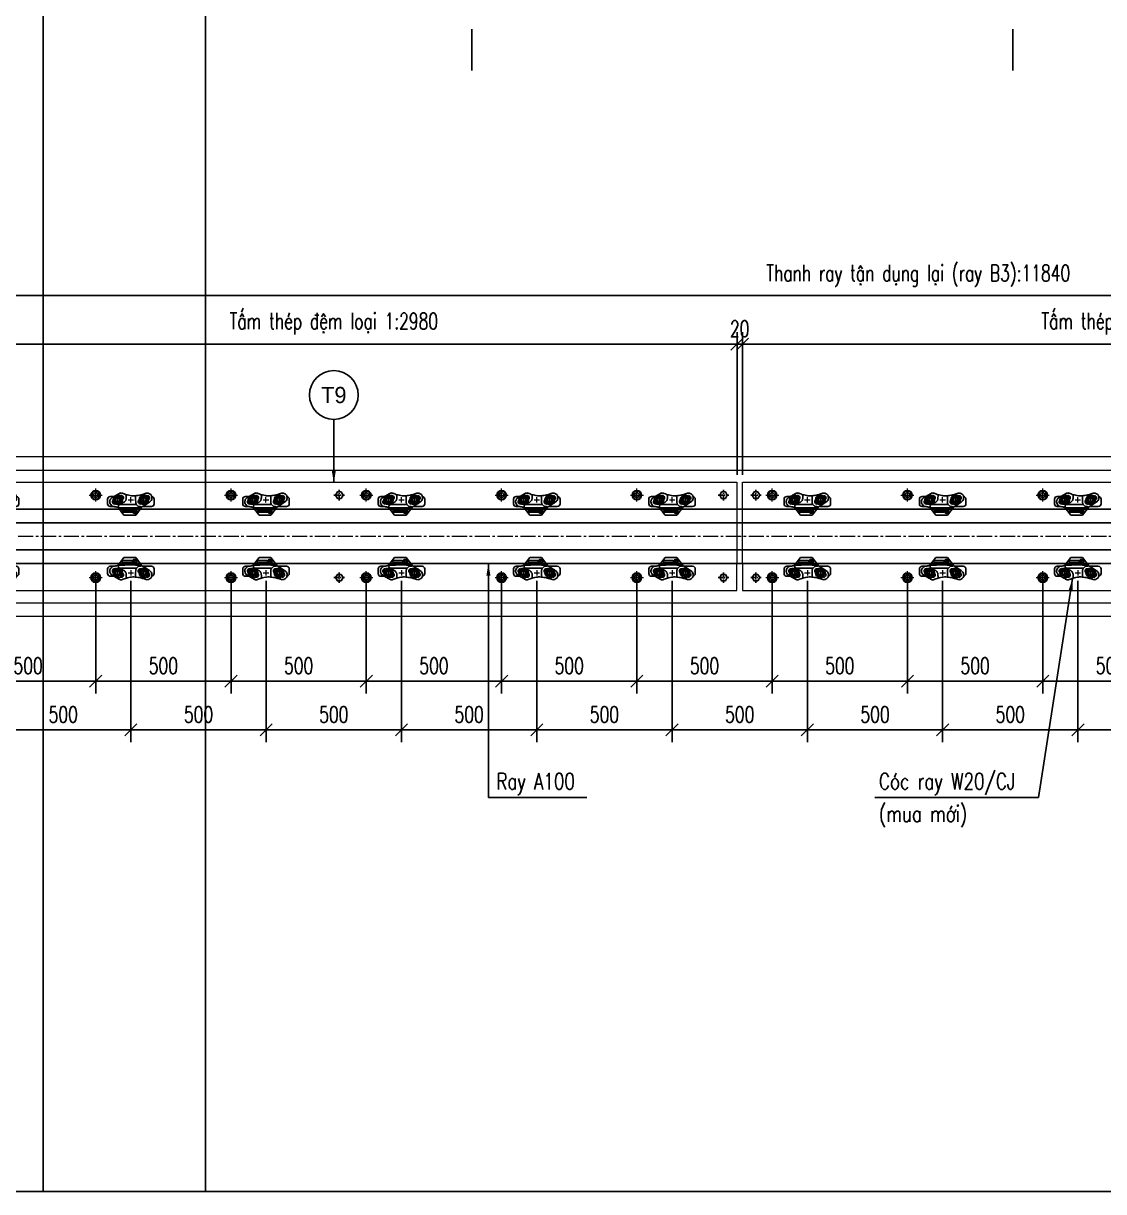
# Model space of a CAD drawing. Header units: millimetres. Extents: x 105795 to 260623, y -660711 to -234400.
# Drawn here: x 159907 to 163899, y -321277 to -316960 of the extents above; entities that cross this region are included whole.
import ezdxf
from ezdxf.enums import TextEntityAlignment as Align

# ---------------------------------------------------------------- set-up
doc = ezdxf.new("R2010")
doc.units = ezdxf.units.MM
doc.header["$LTSCALE"] = 150
doc.header["$MEASUREMENT"] = 0
doc.linetypes.add('CENTER', pattern=[2, 1.25, -0.25, 0.25, -0.25])
doc.linetypes.add('CENTER2', pattern=[1.125, 0.75, -0.125, 0.125, -0.125])
doc.layers.get('Defpoints').update_dxf_attribs({"color": 255})
for name, color, linetype in [('Bulong chinh cao do', 7, 'Continuous'), ('GhichuLytrinh', 2, 'Continuous'), ('PART', 3, 'Continuous'), ('Ray moi', 1, 'Continuous'), ('T-Dim', 8, 'Continuous'), ('T-Hatch', 8, 'Continuous'), ('T-Thay', 3, 'Continuous'), ('T-Truc', 13, 'CENTER2'), ('Tam thep dem', 2, 'Continuous'), ('TEXT', 4, 'Continuous')]:
    doc.layers.add(name, color=color, linetype=linetype)
doc.styles.add('HOA', font='VHAVAN.TTF', dxfattribs={"width": 0.85})
doc.styles.add('THUONG', font='vnsimple.shx', dxfattribs={"width": 0.75})
doc.styles.add('vnsimple', font='vnsimple.shx', dxfattribs={"width": 0.7})
doc.dimstyles.new('30L', dxfattribs={"dimscale": 300, "dimtxt": 0.2, "dimasz": 0.15, "dimexe": 0.15, "dimexo": 0.1, "dimgap": 0.09, "dimtad": 1, "dimdsep": 46, "dimtxsty": 'vnsimple', "dimblk": 'OBLIQUE', "dimcen": 0.09, "dimdle": 0.1, "dimclrd": 256, "dimclre": 256, "dimclrt": 3, "dimadec": 0, "dimazin": 0, "dimtfac": 1, "dimtix": 1, "dimtmove": 1, "dimatfit": 3, "dimfxl": 1, "dimtolj": 1, "dimtzin": 0, "dimarcsym": 0})

# ---------------------------------------------------------------- blocks, each defined once
blk = doc.blocks.new('Bulong M16 chinh cao do')
at = {"layer": 'Bulong chinh cao do', "lineweight": -3}
blk.add_lwpolyline([(-13.9, 0), (-6.9, -12), (6.9, -12), (13.9, 0), (6.9, 12), (-6.9, 12)], close=True, dxfattribs=at)
at = {"layer": 'T-Truc', "color": 250, "linetype": 'CENTER', "lineweight": -3, "ltscale": 0.1}
for p, q in [((-19.4, 0), (19.4, 0)), ((0, -19.4), (0, 19.4))]:
    blk.add_line(p, q, dxfattribs=at)
blk = doc.blocks.new('BU LONG')
at = {"layer": 'PART', "color": 2, "linetype": 'ByBlock', "lineweight": 9, "ltscale": 0.1}
for p, q in [((587063.7, -184968.2), (587063.7, -184920.2)), ((587039.7, -184944.2), (587087.7, -184944.2))]:
    blk.add_line(p, q, dxfattribs=at)
at = {"layer": 'PART', "color": 8, "linetype": 'Continuous'}
blk.add_lwpolyline([(587055.4, -184929.8), (587047.1, -184944.2), (587055.4, -184958.6), (587072.1, -184958.6), (587080.4, -184944.2), (587072.1, -184929.8)], close=True, dxfattribs=at)
at = {"layer": 'PART', "color": 2, "linetype": 'Continuous'}
for radius in [17.6, 8.8]:
    blk.add_circle((587063.7, -184944.2), radius, dxfattribs=at)
blk = doc.blocks.new('coc1')
at = {"layer": 'T-Dim', "color": 250}
for p, q in [((252126.1, -30948.7), (252141.5, -30948.7)), ((252151.5, -30976.2), (252151.5, -31038.5)), ((252171.9, -30984.6), (252171.2, -30984.6)), ((252171.2, -30984.6), (252171.3, -30985.4)), ((252172.9, -31027.2), (252172.9, -30993.4)), ((252174.9, -30991.4), (252177.5, -30991.4)), ((252177.5, -30983), (252175.9, -30983)), ((252175.9, -30983), (252175.9, -30984.6)), ((252175.9, -30985.9), (252175.9, -30987.5)), ((252177.5, -30987.5), (252175.9, -30987.5)), ((252177.8, -30983.6), (252177.8, -30984.6)), ((252177.8, -30986.9), (252177.8, -30985.9)), ((252178.3, -30984.6), (252178.4, -30984.6)), ((252179.5, -30993.4), (252179.5, -31027.2)), ((252181.8, -30986.4), (252181.8, -30984)), ((252174.9, -31029.2), (252177.5, -31029.2)), ((252126.3, -31045.1), (252141.7, -31045.1))]:
    blk.add_line(p, q, dxfattribs=at)
at = {"layer": 'T-Dim', "color": 8}
for p, q in [((252148.7, -30911), (252131.7, -30911)), ((252158.7, -30953.7), (252158.7, -30921)), ((252163.3, -30958.5), (252191, -30979.2)), ((252191, -30979.2), (252191, -31022.5)), ((252191, -31022.5), (252163.3, -31043.3)), ((252121.7, -31059.7), (252121.7, -31073)), ((252158.7, -31073), (252158.7, -31062.1)), ((252131.7, -31083), (252148.7, -31083))]:
    blk.add_line(p, q, dxfattribs=at)
at = {"layer": 'T-Dim', "color": 250}
for points in [[(252147.6, -30948.5), (252140.6, -30936.7), (252126.7, -30936.8), (252120, -30948.9), (252127.1, -30960.8), (252140.9, -30960.6)], [(252147.9, -31044.8), (252140.8, -31033), (252127, -31033.1), (252120.2, -31045.2), (252127.3, -31057.1), (252141.1, -31056.9)]]:
    blk.add_lwpolyline(points, close=True, dxfattribs=at)
blk.add_lwpolyline([(252172.3, -30985.9), (252171.8, -30985.9, -0.402189), (252171.3, -30985.4, -0.402189)], format="xyb", dxfattribs=at)
for points in [[(252171.8, -30984.6), (252171.9, -30984.6)], [(252178.3, -30985.9), (252172.3, -30985.9)], [(252174.6, -30984.6), (252178.3, -30984.6)], [(252178.1, -30984.6), (252179.1, -30984.6)], [(252179.1, -30985.9), (252178.3, -30985.9)]]:
    blk.add_lwpolyline(points, dxfattribs=at)
for centre, radius in [((252133.8, -30949.1), 17.5), ((252133.8, -30948.7), 12), ((252133.8, -30948.7), 8.21), ((252133.8, -30948.7), 7.72), ((252176.2, -30982.5), 7.99), ((252134, -31045.1), 17.7), ((252134, -31045.1), 12), ((252134, -31045.1), 8.58), ((252134, -31045.1), 7.72)]:
    blk.add_circle(centre, radius, dxfattribs=at)
for centre, radius, start, end in [((252126.7, -30936.2), 8.21, 33.8579, 204.33), ((252141.3, -30961.6), 8.21, 217.2187, 24.4659), ((252174.7, -30980.6), 4.86, 309.8531, 235.0368), ((252174.6, -30981), 3.55, 325.9393, 270.8947), ((252174.9, -30993.4), 2, 90, 180), ((252177.5, -30993.4), 2, 0, 90), ((252178.6, -30983.1), 1.56, 288.3305, 324.0231), ((252179, -30987), 1.05, 31.2028, 83.0416), ((252180.9, -30985.2), 1.54, 51.5074, 129.6961), ((252180.9, -30985.2), 1.54, 230.3039, 308.4926), ((252126.6, -31033), 8.58, 40.2477, 202.8953), ((252174.9, -31027.2), 2, 180, 270), ((252177.5, -31027.2), 2, 270, 0), ((252126.6, -31033), 8.58, 243.5906, 244.2653), ((252141.2, -31057), 8.58, 221.8793, 20.5324), ((252141.2, -31057), 8.58, 61.7402, 62.4743)]:
    blk.add_arc(centre, radius, start, end, dxfattribs=at)
at = {"layer": 'T-Dim', "color": 8}
for centre, radius, start, end in [((252131.7, -30921), 10, 90, 172.7502), ((252148.7, -30921), 10, 0, 90), ((252126.6, -31033), 8.58, 358.8777, 359.7675), ((252131.7, -31073), 10, 180, 270), ((252141.2, -31057), 8.58, 179.9374, 180.02), ((252148.7, -31073), 10, 270, 0)]:
    blk.add_arc(centre, radius, start, end, dxfattribs=at)
blk.add_open_spline([(252163.3, -30958.5), (252160.5, -30956.2), (252157.4, -30952.2), (252153.2, -30944.9), (252142, -30926.5), (252136.6, -30921.3), (252129, -30918.9), (252122.3, -30919.2), (252116.3, -30921.6), (252113.2, -30924.9), (252109.9, -30930.5), (252108.9, -30934.1), (252109, -30939.9), (252111.7, -30947.5), (252113.9, -30953.5), (252116, -30959.9), (252117.8, -30970.7), (252118.9, -30980.9), (252119.3, -30990.5), (252118.4, -30998.7), (252116, -31010.1), (252113.9, -31017.1), (252110.2, -31026.3), (252108.6, -31031.1), (252108.6, -31036), (252110, -31039.8), (252119.9, -31056.7), (252121.7, -31059.6), (252124.1, -31064.1), (252128.6, -31071), (252134.1, -31073.9), (252138.8, -31075.4), (252144.9, -31075), (252151.5, -31072.3), (252157.7, -31065.7), (252158.7, -31062.5), (252159.6, -31055.9), (252160.3, -31048.8), (252161.8, -31045.5), (252162.5, -31044.1), (252163.3, -31043.3)], degree=3, knots=[0.587392, 0.587392, 0.587392, 0.587392, 1, 2, 3, 4, 5, 6, 7, 8, 9, 10, 11, 12, 13, 14, 15, 16, 17, 18, 19, 20, 21, 22, 23, 24, 25, 26, 27, 28, 29, 30, 31, 32, 33, 34, 35, 36, 37, 37.680973, 37.680973, 37.680973, 37.680973], dxfattribs=at)
at = {"layer": 'T-Dim', "color": 250}
for points in [[(252163.2, -31042.6), (252163.2, -31038.2), (252163.3, -31005.4), (252163.3, -30985.6), (252163.2, -30962.7), (252163.3, -30959.6), (252163.1, -30959.1), (252162.1, -30958.4), (252161, -30958.3), (252159.8, -30958.4), (252159.3, -30959.4), (252159.2, -30961.2), (252159, -30964), (252158.6, -30966.7), (252158.2, -30968.6), (252157, -30970.9), (252154.7, -30973.5), (252151.8, -30976), (252149.7, -30977.4), (252146.7, -30978.8), (252142.9, -30979.4), (252130.9, -30979.5), (252124.3, -30979.6), (252121.3, -30979.6), (252118.7, -30979.8)], [(252177.8, -30983.6), (252177.8, -30983.2), (252177.7, -30983), (252177.5, -30983)], [(252177.8, -30986.9), (252177.8, -30987.3), (252177.7, -30987.5), (252177.5, -30987.5)], [(252163.2, -31042.6), (252161.8, -31043.7), (252159.6, -31043.5), (252155.8, -31043.3), (252153.2, -31041), (252149.8, -31036.1), (252145.1, -31027.2), (252143.6, -31024.1), (252141.4, -31020.8), (252138.9, -31018.5), (252135.8, -31016.1), (252132.8, -31014.9), (252130.3, -31014.2), (252119.9, -31014.1), (252117.4, -31014.1), (252115.3, -31012.2)]]:
    blk.add_open_spline(points, degree=3, dxfattribs=at)
at = {"layer": 'T-Truc', "color": 250, "lineweight": 9, "ltscale": 30}
for p, q in [((252134, -31007), (252134, -30987)), ((252144, -30997), (252124, -30997))]:
    blk.add_line(p, q, dxfattribs=at)
blk = doc.blocks.new('mnmnbvmnbvmnbmnbbn')
at = {"layer": 'Tam thep dem', "lineweight": 9, "ltscale": 0.5}
for points in [[(0, -300), (0, 0), (2980, 0), (2980, -300)], [(0, -300), (0, -400), (2980, -400), (2980, -300)]]:
    blk.add_lwpolyline(points, dxfattribs=at)
at = {"layer": 'Bulong chinh cao do', "linetype": 'Continuous'}
for p in [(50, -47.5), (1510, -47.5), (2930, -47.5)]:
    blk.add_blockref('Bulong M16 chinh cao do', p, dxfattribs=at)
at = {"layer": 'Bulong chinh cao do', "linetype": 'Continuous', "xscale": -1, "rotation": 180}
for p in [(50, -352.5), (1510, -352.5), (2930, -352.5)]:
    blk.add_blockref('Bulong M16 chinh cao do', p, dxfattribs=at)
at = {"layer": 'PART', "linetype": 'Continuous'}
for p in [(-586953.7, 184896.7), (-586453.7, 184896.7), (-585953.7, 184896.7), (-585453.7, 184896.7), (-584953.7, 184896.7), (-584453.7, 184896.7), (-586953.7, 184591.7), (-586453.7, 184591.7), (-585953.7, 184591.7), (-585453.7, 184591.7), (-584953.7, 184591.7), (-584453.7, 184591.7)]:
    blk.add_blockref('BU LONG', p, dxfattribs=at)
at = {"layer": 'T-Dim', "rotation": 270}
for p in [(31237, 252069), (31737, 252069), (32236.3, 252069, 616), (32737, 252069), (33237, 252069), (33737, 252069)]:
    blk.add_blockref('coc1', p, dxfattribs=at)
at = {"layer": 'T-Dim', "xscale": -1, "rotation": 270}
for p in [(31237, -252469), (31737, -252469), (32236.3, -252469, 616), (32737, -252469), (33237, -252469), (33737, -252469)]:
    blk.add_blockref('coc1', p, dxfattribs=at)
blk = doc.blocks.new('_Oblique')
at = {"color": 0, "linetype": 'ByBlock', "lineweight": -2}
blk.add_line((-0.5, -0.5), (0.5, 0.5), dxfattribs=at)
blk = doc.blocks.new('*D658')
at = {"layer": 'Defpoints', "color": 0, "linetype": 'Continuous', "transparency": 16777216}
for p in [(159674.5, -318996.9), (160174.5, -318996.9), (160174.5, -319390.9)]:
    blk.add_point(p, dxfattribs=at)
at = {"layer": 'T-Dim', "linetype": 'Continuous', "lineweight": -2, "transparency": 16777216}
for p, q in [((159674.5, -319026.9), (159674.5, -319435.9)), ((160174.5, -319026.9), (160174.5, -319435.9)), ((159644.5, -319390.9), (160204.5, -319390.9))]:
    blk.add_line(p, q, dxfattribs=at)
at = {"layer": 'T-Dim', "linetype": 'Continuous', "lineweight": -2, "transparency": 16777216, "xscale": 45, "yscale": 45, "zscale": 45, "rotation": 180}
blk.add_blockref('_Oblique', (159674.5, -319390.9), dxfattribs=at)
at = {"layer": 'T-Dim', "linetype": 'Continuous', "lineweight": -2, "transparency": 16777216, "xscale": 45, "yscale": 45, "zscale": 45}
blk.add_blockref('_Oblique', (160174.5, -319390.9), dxfattribs=at)
at = {"layer": 'T-Dim', "color": 3, "linetype": 'Continuous', "transparency": 16777216, "insert": (159924.5, -319333.9), "char_height": 60, "attachment_point": 5, "style": 'vnsimple'}
blk.add_mtext('\\A1;500', dxfattribs=at)
blk = doc.blocks.new('*D659')
at = {"layer": 'Defpoints', "color": 0, "linetype": 'Continuous', "transparency": 16777216}
for p in [(159804.5, -318990.7), (160304.5, -318990.7), (159804.5, -319570.9)]:
    blk.add_point(p, dxfattribs=at)
at = {"layer": 'T-Dim', "linetype": 'Continuous', "lineweight": -2, "transparency": 16777216}
for p, q in [((159804.5, -319020.7), (159804.5, -319615.9)), ((160304.5, -319020.7), (160304.5, -319615.9)), ((160334.5, -319570.9), (159774.5, -319570.9))]:
    blk.add_line(p, q, dxfattribs=at)
at = {"layer": 'T-Dim', "linetype": 'Continuous', "lineweight": -2, "transparency": 16777216, "xscale": 45, "yscale": 45, "zscale": 45, "rotation": 180}
blk.add_blockref('_Oblique', (159804.5, -319570.9), dxfattribs=at)
at = {"layer": 'T-Dim', "linetype": 'Continuous', "lineweight": -2, "transparency": 16777216, "xscale": 45, "yscale": 45, "zscale": 45}
blk.add_blockref('_Oblique', (160304.5, -319570.9), dxfattribs=at)
at = {"layer": 'T-Dim', "color": 3, "linetype": 'Continuous', "transparency": 16777216, "insert": (160054.5, -319513.9), "char_height": 60, "attachment_point": 5, "style": 'vnsimple'}
blk.add_mtext('\\A1;500', dxfattribs=at)
blk = doc.blocks.new('*D730')
at = {"layer": 'Defpoints', "color": 0, "linetype": 'Continuous', "transparency": 16777216}
for p in [(160174.5, -318996.9), (160674.5, -318996.9), (160674.5, -319390.9)]:
    blk.add_point(p, dxfattribs=at)
at = {"layer": 'T-Dim', "linetype": 'Continuous', "lineweight": -2, "transparency": 16777216}
for p, q in [((160174.5, -319026.9), (160174.5, -319435.9)), ((160674.5, -319026.9), (160674.5, -319435.9)), ((160144.5, -319390.9), (160704.5, -319390.9))]:
    blk.add_line(p, q, dxfattribs=at)
at = {"layer": 'T-Dim', "linetype": 'Continuous', "lineweight": -2, "transparency": 16777216, "xscale": 45, "yscale": 45, "zscale": 45, "rotation": 180}
blk.add_blockref('_Oblique', (160174.5, -319390.9), dxfattribs=at)
at = {"layer": 'T-Dim', "linetype": 'Continuous', "lineweight": -2, "transparency": 16777216, "xscale": 45, "yscale": 45, "zscale": 45}
blk.add_blockref('_Oblique', (160674.5, -319390.9), dxfattribs=at)
at = {"layer": 'T-Dim', "color": 3, "linetype": 'Continuous', "transparency": 16777216, "insert": (160424.5, -319333.9), "char_height": 60, "attachment_point": 5, "style": 'vnsimple'}
blk.add_mtext('\\A1;500', dxfattribs=at)
blk = doc.blocks.new('*D731')
at = {"layer": 'Defpoints', "color": 0, "linetype": 'Continuous', "transparency": 16777216}
for p in [(160304.5, -318990.7), (160804.5, -318990.7), (160304.5, -319570.9)]:
    blk.add_point(p, dxfattribs=at)
at = {"layer": 'T-Dim', "linetype": 'Continuous', "lineweight": -2, "transparency": 16777216}
for p, q in [((160304.5, -319020.7), (160304.5, -319615.9)), ((160804.5, -319020.7), (160804.5, -319615.9)), ((160834.5, -319570.9), (160274.5, -319570.9))]:
    blk.add_line(p, q, dxfattribs=at)
at = {"layer": 'T-Dim', "linetype": 'Continuous', "lineweight": -2, "transparency": 16777216, "xscale": 45, "yscale": 45, "zscale": 45, "rotation": 180}
blk.add_blockref('_Oblique', (160304.5, -319570.9), dxfattribs=at)
at = {"layer": 'T-Dim', "linetype": 'Continuous', "lineweight": -2, "transparency": 16777216, "xscale": 45, "yscale": 45, "zscale": 45}
blk.add_blockref('_Oblique', (160804.5, -319570.9), dxfattribs=at)
at = {"layer": 'T-Dim', "color": 3, "linetype": 'Continuous', "transparency": 16777216, "insert": (160554.5, -319513.9), "char_height": 60, "attachment_point": 5, "style": 'vnsimple'}
blk.add_mtext('\\A1;500', dxfattribs=at)
blk = doc.blocks.new('*D732')
at = {"layer": 'Defpoints', "color": 0, "linetype": 'Continuous', "transparency": 16777216}
for p in [(160674.5, -318996.9), (161174.5, -318996.9), (161174.5, -319390.9)]:
    blk.add_point(p, dxfattribs=at)
at = {"layer": 'T-Dim', "linetype": 'Continuous', "lineweight": -2, "transparency": 16777216}
for p, q in [((160674.5, -319026.9), (160674.5, -319435.9)), ((161174.5, -319026.9), (161174.5, -319435.9)), ((160644.5, -319390.9), (161204.5, -319390.9))]:
    blk.add_line(p, q, dxfattribs=at)
at = {"layer": 'T-Dim', "linetype": 'Continuous', "lineweight": -2, "transparency": 16777216, "xscale": 45, "yscale": 45, "zscale": 45, "rotation": 180}
blk.add_blockref('_Oblique', (160674.5, -319390.9), dxfattribs=at)
at = {"layer": 'T-Dim', "linetype": 'Continuous', "lineweight": -2, "transparency": 16777216, "xscale": 45, "yscale": 45, "zscale": 45}
blk.add_blockref('_Oblique', (161174.5, -319390.9), dxfattribs=at)
at = {"layer": 'T-Dim', "color": 3, "linetype": 'Continuous', "transparency": 16777216, "insert": (160924.5, -319333.9), "char_height": 60, "attachment_point": 5, "style": 'vnsimple'}
blk.add_mtext('\\A1;500', dxfattribs=at)
blk = doc.blocks.new('*D733')
at = {"layer": 'Defpoints', "color": 0, "linetype": 'Continuous', "transparency": 16777216}
for p in [(160804.5, -318990.7), (161304.5, -318990.7), (160804.5, -319570.9)]:
    blk.add_point(p, dxfattribs=at)
at = {"layer": 'T-Dim', "linetype": 'Continuous', "lineweight": -2, "transparency": 16777216}
for p, q in [((160804.5, -319020.7), (160804.5, -319615.9)), ((161304.5, -319020.7), (161304.5, -319615.9)), ((161334.5, -319570.9), (160774.5, -319570.9))]:
    blk.add_line(p, q, dxfattribs=at)
at = {"layer": 'T-Dim', "linetype": 'Continuous', "lineweight": -2, "transparency": 16777216, "xscale": 45, "yscale": 45, "zscale": 45, "rotation": 180}
blk.add_blockref('_Oblique', (160804.5, -319570.9), dxfattribs=at)
at = {"layer": 'T-Dim', "linetype": 'Continuous', "lineweight": -2, "transparency": 16777216, "xscale": 45, "yscale": 45, "zscale": 45}
blk.add_blockref('_Oblique', (161304.5, -319570.9), dxfattribs=at)
at = {"layer": 'T-Dim', "color": 3, "linetype": 'Continuous', "transparency": 16777216, "insert": (161054.5, -319513.9), "char_height": 60, "attachment_point": 5, "style": 'vnsimple'}
blk.add_mtext('\\A1;500', dxfattribs=at)
blk = doc.blocks.new('*D734')
at = {"layer": 'Defpoints', "color": 0, "linetype": 'Continuous', "transparency": 16777216}
for p in [(161174.5, -318996.9), (161674.5, -318996.9), (161674.5, -319390.9)]:
    blk.add_point(p, dxfattribs=at)
at = {"layer": 'T-Dim', "linetype": 'Continuous', "lineweight": -2, "transparency": 16777216}
for p, q in [((161174.5, -319026.9), (161174.5, -319435.9)), ((161674.5, -319026.9), (161674.5, -319435.9)), ((161144.5, -319390.9), (161704.5, -319390.9))]:
    blk.add_line(p, q, dxfattribs=at)
at = {"layer": 'T-Dim', "linetype": 'Continuous', "lineweight": -2, "transparency": 16777216, "xscale": 45, "yscale": 45, "zscale": 45, "rotation": 180}
blk.add_blockref('_Oblique', (161174.5, -319390.9), dxfattribs=at)
at = {"layer": 'T-Dim', "linetype": 'Continuous', "lineweight": -2, "transparency": 16777216, "xscale": 45, "yscale": 45, "zscale": 45}
blk.add_blockref('_Oblique', (161674.5, -319390.9), dxfattribs=at)
at = {"layer": 'T-Dim', "color": 3, "linetype": 'Continuous', "transparency": 16777216, "insert": (161424.5, -319333.9), "char_height": 60, "attachment_point": 5, "style": 'vnsimple'}
blk.add_mtext('\\A1;500', dxfattribs=at)
blk = doc.blocks.new('*D735')
at = {"layer": 'Defpoints', "color": 0, "linetype": 'Continuous', "transparency": 16777216}
for p in [(161304.5, -318990.7), (161804.5, -318990.7), (161304.5, -319570.9)]:
    blk.add_point(p, dxfattribs=at)
at = {"layer": 'T-Dim', "linetype": 'Continuous', "lineweight": -2, "transparency": 16777216}
for p, q in [((161304.5, -319020.7), (161304.5, -319615.9)), ((161804.5, -319020.7), (161804.5, -319615.9)), ((161834.5, -319570.9), (161274.5, -319570.9))]:
    blk.add_line(p, q, dxfattribs=at)
at = {"layer": 'T-Dim', "linetype": 'Continuous', "lineweight": -2, "transparency": 16777216, "xscale": 45, "yscale": 45, "zscale": 45, "rotation": 180}
blk.add_blockref('_Oblique', (161304.5, -319570.9), dxfattribs=at)
at = {"layer": 'T-Dim', "linetype": 'Continuous', "lineweight": -2, "transparency": 16777216, "xscale": 45, "yscale": 45, "zscale": 45}
blk.add_blockref('_Oblique', (161804.5, -319570.9), dxfattribs=at)
at = {"layer": 'T-Dim', "color": 3, "linetype": 'Continuous', "transparency": 16777216, "insert": (161554.5, -319513.9), "char_height": 60, "attachment_point": 5, "style": 'vnsimple'}
blk.add_mtext('\\A1;500', dxfattribs=at)
blk = doc.blocks.new('*D736')
at = {"layer": 'Defpoints', "color": 0, "linetype": 'Continuous', "transparency": 16777216}
for p in [(161674.5, -318996.9), (162174.5, -318996.9), (162174.5, -319390.9)]:
    blk.add_point(p, dxfattribs=at)
at = {"layer": 'T-Dim', "linetype": 'Continuous', "lineweight": -2, "transparency": 16777216}
for p, q in [((161674.5, -319026.9), (161674.5, -319435.9)), ((162174.5, -319026.9), (162174.5, -319435.9)), ((161644.5, -319390.9), (162204.5, -319390.9))]:
    blk.add_line(p, q, dxfattribs=at)
at = {"layer": 'T-Dim', "linetype": 'Continuous', "lineweight": -2, "transparency": 16777216, "xscale": 45, "yscale": 45, "zscale": 45, "rotation": 180}
blk.add_blockref('_Oblique', (161674.5, -319390.9), dxfattribs=at)
at = {"layer": 'T-Dim', "linetype": 'Continuous', "lineweight": -2, "transparency": 16777216, "xscale": 45, "yscale": 45, "zscale": 45}
blk.add_blockref('_Oblique', (162174.5, -319390.9), dxfattribs=at)
at = {"layer": 'T-Dim', "color": 3, "linetype": 'Continuous', "transparency": 16777216, "insert": (161924.5, -319333.9), "char_height": 60, "attachment_point": 5, "style": 'vnsimple'}
blk.add_mtext('\\A1;500', dxfattribs=at)
blk = doc.blocks.new('*D737')
at = {"layer": 'Defpoints', "color": 0, "linetype": 'Continuous', "transparency": 16777216}
for p in [(161804.5, -318990.7), (162304.5, -318990.7), (161804.5, -319570.9)]:
    blk.add_point(p, dxfattribs=at)
at = {"layer": 'T-Dim', "linetype": 'Continuous', "lineweight": -2, "transparency": 16777216}
for p, q in [((161804.5, -319020.7), (161804.5, -319615.9)), ((162304.5, -319020.7), (162304.5, -319615.9)), ((162334.5, -319570.9), (161774.5, -319570.9))]:
    blk.add_line(p, q, dxfattribs=at)
at = {"layer": 'T-Dim', "linetype": 'Continuous', "lineweight": -2, "transparency": 16777216, "xscale": 45, "yscale": 45, "zscale": 45, "rotation": 180}
blk.add_blockref('_Oblique', (161804.5, -319570.9), dxfattribs=at)
at = {"layer": 'T-Dim', "linetype": 'Continuous', "lineweight": -2, "transparency": 16777216, "xscale": 45, "yscale": 45, "zscale": 45}
blk.add_blockref('_Oblique', (162304.5, -319570.9), dxfattribs=at)
at = {"layer": 'T-Dim', "color": 3, "linetype": 'Continuous', "transparency": 16777216, "insert": (162054.5, -319513.9), "char_height": 60, "attachment_point": 5, "style": 'vnsimple'}
blk.add_mtext('\\A1;500', dxfattribs=at)
blk = doc.blocks.new('*D738')
at = {"layer": 'Defpoints', "color": 0, "linetype": 'Continuous', "transparency": 16777216}
for p in [(162174.5, -318996.9), (162674.5, -318996.9), (162674.5, -319390.9)]:
    blk.add_point(p, dxfattribs=at)
at = {"layer": 'T-Dim', "linetype": 'Continuous', "lineweight": -2, "transparency": 16777216}
for p, q in [((162174.5, -319026.9), (162174.5, -319435.9)), ((162674.5, -319026.9), (162674.5, -319435.9)), ((162144.5, -319390.9), (162704.5, -319390.9))]:
    blk.add_line(p, q, dxfattribs=at)
at = {"layer": 'T-Dim', "linetype": 'Continuous', "lineweight": -2, "transparency": 16777216, "xscale": 45, "yscale": 45, "zscale": 45, "rotation": 180}
blk.add_blockref('_Oblique', (162174.5, -319390.9), dxfattribs=at)
at = {"layer": 'T-Dim', "linetype": 'Continuous', "lineweight": -2, "transparency": 16777216, "xscale": 45, "yscale": 45, "zscale": 45}
blk.add_blockref('_Oblique', (162674.5, -319390.9), dxfattribs=at)
at = {"layer": 'T-Dim', "color": 3, "linetype": 'Continuous', "transparency": 16777216, "insert": (162424.5, -319333.9), "char_height": 60, "attachment_point": 5, "style": 'vnsimple'}
blk.add_mtext('\\A1;500', dxfattribs=at)
blk = doc.blocks.new('*D739')
at = {"layer": 'Defpoints', "color": 0, "linetype": 'Continuous', "transparency": 16777216}
for p in [(162304.5, -318990.7), (162804.5, -318990.7), (162304.5, -319570.9)]:
    blk.add_point(p, dxfattribs=at)
at = {"layer": 'T-Dim', "linetype": 'Continuous', "lineweight": -2, "transparency": 16777216}
for p, q in [((162304.5, -319020.7), (162304.5, -319615.9)), ((162804.5, -319020.7), (162804.5, -319615.9)), ((162834.5, -319570.9), (162274.5, -319570.9))]:
    blk.add_line(p, q, dxfattribs=at)
at = {"layer": 'T-Dim', "linetype": 'Continuous', "lineweight": -2, "transparency": 16777216, "xscale": 45, "yscale": 45, "zscale": 45, "rotation": 180}
blk.add_blockref('_Oblique', (162304.5, -319570.9), dxfattribs=at)
at = {"layer": 'T-Dim', "linetype": 'Continuous', "lineweight": -2, "transparency": 16777216, "xscale": 45, "yscale": 45, "zscale": 45}
blk.add_blockref('_Oblique', (162804.5, -319570.9), dxfattribs=at)
at = {"layer": 'T-Dim', "color": 3, "linetype": 'Continuous', "transparency": 16777216, "insert": (162554.5, -319513.9), "char_height": 60, "attachment_point": 5, "style": 'vnsimple'}
blk.add_mtext('\\A1;500', dxfattribs=at)
blk = doc.blocks.new('*D660')
at = {"layer": 'Defpoints', "color": 0, "linetype": 'Continuous', "transparency": 16777216}
for p in [(162674.5, -318996.9), (163174.5, -318996.9), (163174.5, -319390.9)]:
    blk.add_point(p, dxfattribs=at)
at = {"layer": 'T-Dim', "linetype": 'Continuous', "lineweight": -2, "transparency": 16777216}
for p, q in [((162674.5, -319026.9), (162674.5, -319435.9)), ((163174.5, -319026.9), (163174.5, -319435.9)), ((162644.5, -319390.9), (163204.5, -319390.9))]:
    blk.add_line(p, q, dxfattribs=at)
at = {"layer": 'T-Dim', "linetype": 'Continuous', "lineweight": -2, "transparency": 16777216, "xscale": 45, "yscale": 45, "zscale": 45, "rotation": 180}
blk.add_blockref('_Oblique', (162674.5, -319390.9), dxfattribs=at)
at = {"layer": 'T-Dim', "linetype": 'Continuous', "lineweight": -2, "transparency": 16777216, "xscale": 45, "yscale": 45, "zscale": 45}
blk.add_blockref('_Oblique', (163174.5, -319390.9), dxfattribs=at)
at = {"layer": 'T-Dim', "color": 3, "linetype": 'Continuous', "transparency": 16777216, "insert": (162924.5, -319333.9), "char_height": 60, "attachment_point": 5, "style": 'vnsimple'}
blk.add_mtext('\\A1;500', dxfattribs=at)
blk = doc.blocks.new('*D661')
at = {"layer": 'Defpoints', "color": 0, "linetype": 'Continuous', "transparency": 16777216}
for p in [(162804.5, -318990.7), (163304.5, -318990.7), (162804.5, -319570.9)]:
    blk.add_point(p, dxfattribs=at)
at = {"layer": 'T-Dim', "linetype": 'Continuous', "lineweight": -2, "transparency": 16777216}
for p, q in [((162804.5, -319020.7), (162804.5, -319615.9)), ((163304.5, -319020.7), (163304.5, -319615.9)), ((163334.5, -319570.9), (162774.5, -319570.9))]:
    blk.add_line(p, q, dxfattribs=at)
at = {"layer": 'T-Dim', "linetype": 'Continuous', "lineweight": -2, "transparency": 16777216, "xscale": 45, "yscale": 45, "zscale": 45, "rotation": 180}
blk.add_blockref('_Oblique', (162804.5, -319570.9), dxfattribs=at)
at = {"layer": 'T-Dim', "linetype": 'Continuous', "lineweight": -2, "transparency": 16777216, "xscale": 45, "yscale": 45, "zscale": 45}
blk.add_blockref('_Oblique', (163304.5, -319570.9), dxfattribs=at)
at = {"layer": 'T-Dim', "color": 3, "linetype": 'Continuous', "transparency": 16777216, "insert": (163054.5, -319513.9), "char_height": 60, "attachment_point": 5, "style": 'vnsimple'}
blk.add_mtext('\\A1;500', dxfattribs=at)
blk = doc.blocks.new('*D662')
at = {"layer": 'Defpoints', "color": 0, "linetype": 'Continuous', "transparency": 16777216}
for p in [(163174.5, -318996.9), (163674.5, -318996.9), (163674.5, -319390.9)]:
    blk.add_point(p, dxfattribs=at)
at = {"layer": 'T-Dim', "linetype": 'Continuous', "lineweight": -2, "transparency": 16777216}
for p, q in [((163174.5, -319026.9), (163174.5, -319435.9)), ((163674.5, -319026.9), (163674.5, -319435.9)), ((163144.5, -319390.9), (163704.5, -319390.9))]:
    blk.add_line(p, q, dxfattribs=at)
at = {"layer": 'T-Dim', "linetype": 'Continuous', "lineweight": -2, "transparency": 16777216, "xscale": 45, "yscale": 45, "zscale": 45, "rotation": 180}
blk.add_blockref('_Oblique', (163174.5, -319390.9), dxfattribs=at)
at = {"layer": 'T-Dim', "linetype": 'Continuous', "lineweight": -2, "transparency": 16777216, "xscale": 45, "yscale": 45, "zscale": 45}
blk.add_blockref('_Oblique', (163674.5, -319390.9), dxfattribs=at)
at = {"layer": 'T-Dim', "color": 3, "linetype": 'Continuous', "transparency": 16777216, "insert": (163424.5, -319333.9), "char_height": 60, "attachment_point": 5, "style": 'vnsimple'}
blk.add_mtext('\\A1;500', dxfattribs=at)
blk = doc.blocks.new('*D663')
at = {"layer": 'Defpoints', "color": 0, "linetype": 'Continuous', "transparency": 16777216}
for p in [(163304.5, -318990.7), (163804.5, -318990.7), (163304.5, -319570.9)]:
    blk.add_point(p, dxfattribs=at)
at = {"layer": 'T-Dim', "linetype": 'Continuous', "lineweight": -2, "transparency": 16777216}
for p, q in [((163304.5, -319020.7), (163304.5, -319615.9)), ((163804.5, -319020.7), (163804.5, -319615.9)), ((163834.5, -319570.9), (163274.5, -319570.9))]:
    blk.add_line(p, q, dxfattribs=at)
at = {"layer": 'T-Dim', "linetype": 'Continuous', "lineweight": -2, "transparency": 16777216, "xscale": 45, "yscale": 45, "zscale": 45, "rotation": 180}
blk.add_blockref('_Oblique', (163304.5, -319570.9), dxfattribs=at)
at = {"layer": 'T-Dim', "linetype": 'Continuous', "lineweight": -2, "transparency": 16777216, "xscale": 45, "yscale": 45, "zscale": 45}
blk.add_blockref('_Oblique', (163804.5, -319570.9), dxfattribs=at)
at = {"layer": 'T-Dim', "color": 3, "linetype": 'Continuous', "transparency": 16777216, "insert": (163554.5, -319513.9), "char_height": 60, "attachment_point": 5, "style": 'vnsimple'}
blk.add_mtext('\\A1;500', dxfattribs=at)
blk = doc.blocks.new('*D664')
at = {"layer": 'Defpoints', "color": 0, "linetype": 'Continuous', "transparency": 16777216}
for p in [(163674.5, -318996.9), (164174.5, -318996.9), (164174.5, -319390.9)]:
    blk.add_point(p, dxfattribs=at)
at = {"layer": 'T-Dim', "linetype": 'Continuous', "lineweight": -2, "transparency": 16777216}
for p, q in [((163674.5, -319026.9), (163674.5, -319435.9)), ((164174.5, -319026.9), (164174.5, -319435.9)), ((163644.5, -319390.9), (164204.5, -319390.9))]:
    blk.add_line(p, q, dxfattribs=at)
at = {"layer": 'T-Dim', "linetype": 'Continuous', "lineweight": -2, "transparency": 16777216, "xscale": 45, "yscale": 45, "zscale": 45, "rotation": 180}
blk.add_blockref('_Oblique', (163674.5, -319390.9), dxfattribs=at)
at = {"layer": 'T-Dim', "linetype": 'Continuous', "lineweight": -2, "transparency": 16777216, "xscale": 45, "yscale": 45, "zscale": 45}
blk.add_blockref('_Oblique', (164174.5, -319390.9), dxfattribs=at)
at = {"layer": 'T-Dim', "color": 3, "linetype": 'Continuous', "transparency": 16777216, "insert": (163924.5, -319333.9), "char_height": 60, "attachment_point": 5, "style": 'vnsimple'}
blk.add_mtext('\\A1;500', dxfattribs=at)
blk = doc.blocks.new('*D665')
at = {"layer": 'Defpoints', "color": 0, "linetype": 'Continuous', "transparency": 16777216}
for p in [(163804.5, -318990.7), (164304.5, -318990.7), (163804.5, -319570.9)]:
    blk.add_point(p, dxfattribs=at)
at = {"layer": 'T-Dim', "linetype": 'Continuous', "lineweight": -2, "transparency": 16777216}
for p, q in [((163804.5, -319020.7), (163804.5, -319615.9)), ((164304.5, -319020.7), (164304.5, -319615.9)), ((164334.5, -319570.9), (163774.5, -319570.9))]:
    blk.add_line(p, q, dxfattribs=at)
at = {"layer": 'T-Dim', "linetype": 'Continuous', "lineweight": -2, "transparency": 16777216, "xscale": 45, "yscale": 45, "zscale": 45, "rotation": 180}
blk.add_blockref('_Oblique', (163804.5, -319570.9), dxfattribs=at)
at = {"layer": 'T-Dim', "linetype": 'Continuous', "lineweight": -2, "transparency": 16777216, "xscale": 45, "yscale": 45, "zscale": 45}
blk.add_blockref('_Oblique', (164304.5, -319570.9), dxfattribs=at)
at = {"layer": 'T-Dim', "color": 3, "linetype": 'Continuous', "transparency": 16777216, "insert": (164054.5, -319513.9), "char_height": 60, "attachment_point": 5, "style": 'vnsimple'}
blk.add_mtext('\\A1;500', dxfattribs=at)
blk = doc.blocks.new('*D988')
at = {"layer": 'Defpoints', "color": 0, "transparency": 16777216}
for p in [(162544.5, -318145.8), (159564.5, -318658.5), (162544.5, -318658.5)]:
    blk.add_point(p, dxfattribs=at)
at = {"layer": 'T-Dim', "lineweight": -2, "transparency": 16777216}
for p, q in [((159564.5, -318628.5), (159564.5, -318100.8)), ((162544.5, -318628.5), (162544.5, -318100.8)), ((159534.5, -318145.8), (162574.5, -318145.8))]:
    blk.add_line(p, q, dxfattribs=at)
at = {"layer": 'T-Dim', "lineweight": -2, "transparency": 16777216, "xscale": 45, "yscale": 45, "zscale": 45, "rotation": 180}
blk.add_blockref('_Oblique', (159564.5, -318145.8), dxfattribs=at)
at = {"layer": 'T-Dim', "lineweight": -2, "transparency": 16777216, "xscale": 45, "yscale": 45, "zscale": 45}
blk.add_blockref('_Oblique', (162544.5, -318145.8), dxfattribs=at)
at = {"layer": 'T-Dim', "color": 3, "transparency": 16777216, "insert": (161054.5, -318070.3), "char_height": 60, "attachment_point": 5, "style": 'vnsimple'}
blk.add_mtext('\\A1;TÊm thÐp ®Öm lo¹i 1:2980', dxfattribs=at)
blk = doc.blocks.new('*D989')
at = {"layer": 'Defpoints', "color": 0, "linetype": 'Continuous', "transparency": 16777216}
for p in [(162564.5, -318145.8), (162544.5, -318655.9), (162564.5, -318655.9)]:
    blk.add_point(p, dxfattribs=at)
at = {"layer": 'T-Dim', "linetype": 'Continuous', "lineweight": -2, "transparency": 16777216}
for p, q in [((162544.5, -318625.9), (162544.5, -318100.8)), ((162564.5, -318625.9), (162564.5, -318100.8)), ((162544.5, -318145.8), (162499.5, -318145.8)), ((162544.5, -318145.8), (162564.5, -318145.8)), ((162564.5, -318145.8), (162609.5, -318145.8))]:
    blk.add_line(p, q, dxfattribs=at)
at = {"layer": 'T-Dim', "linetype": 'Continuous', "lineweight": -2, "transparency": 16777216, "xscale": 45, "yscale": 45, "zscale": 45}
blk.add_blockref('_Oblique', (162544.5, -318145.8), dxfattribs=at)
at = {"layer": 'T-Dim', "linetype": 'Continuous', "lineweight": -2, "transparency": 16777216, "xscale": 45, "yscale": 45, "zscale": 45, "rotation": 180}
blk.add_blockref('_Oblique', (162564.5, -318145.8), dxfattribs=at)
at = {"layer": 'T-Dim', "color": 3, "linetype": 'Continuous', "transparency": 16777216, "insert": (162554.5, -318088.8), "char_height": 60, "attachment_point": 5, "style": 'vnsimple'}
blk.add_mtext('\\A1;20', dxfattribs=at)
blk = doc.blocks.new('*D970')
at = {"layer": 'Defpoints', "color": 0, "transparency": 16777216}
for p in [(165544.5, -318145.8), (162564.5, -318658.5), (165544.5, -318658.5)]:
    blk.add_point(p, dxfattribs=at)
at = {"layer": 'T-Dim', "lineweight": -2, "transparency": 16777216}
for p, q in [((162564.5, -318628.5), (162564.5, -318100.8)), ((165544.5, -318628.5), (165544.5, -318100.8)), ((162534.5, -318145.8), (165574.5, -318145.8))]:
    blk.add_line(p, q, dxfattribs=at)
at = {"layer": 'T-Dim', "lineweight": -2, "transparency": 16777216, "xscale": 45, "yscale": 45, "zscale": 45, "rotation": 180}
blk.add_blockref('_Oblique', (162564.5, -318145.8), dxfattribs=at)
at = {"layer": 'T-Dim', "lineweight": -2, "transparency": 16777216, "xscale": 45, "yscale": 45, "zscale": 45}
blk.add_blockref('_Oblique', (165544.5, -318145.8), dxfattribs=at)
at = {"layer": 'T-Dim', "color": 3, "transparency": 16777216, "insert": (164054.5, -318070.3), "char_height": 60, "attachment_point": 5, "style": 'vnsimple'}
blk.add_mtext('\\A1;TÊm thÐp ®Öm lo¹i 1:2980', dxfattribs=at)
blk = doc.blocks.new('*D1046')
at = {"layer": 'Defpoints', "color": 0, "transparency": 16777216}
for p in [(169134.5, -317965.8), (157294.5, -318722.5), (169134.5, -318722.5)]:
    blk.add_point(p, dxfattribs=at)
at = {"layer": 'T-Hatch', "lineweight": -2, "transparency": 16777216}
for p, q in [((157294.5, -318692.5), (157294.5, -317920.8)), ((169134.5, -318692.5), (169134.5, -317920.8)), ((157264.5, -317965.8), (169164.5, -317965.8))]:
    blk.add_line(p, q, dxfattribs=at)
at = {"layer": 'T-Hatch', "lineweight": -2, "transparency": 16777216, "xscale": 45, "yscale": 45, "zscale": 45, "rotation": 180}
blk.add_blockref('_Oblique', (157294.5, -317965.8), dxfattribs=at)
at = {"layer": 'T-Hatch', "lineweight": -2, "transparency": 16777216, "xscale": 45, "yscale": 45, "zscale": 45}
blk.add_blockref('_Oblique', (169134.5, -317965.8), dxfattribs=at)
at = {"layer": 'T-Hatch', "color": 3, "transparency": 16777216, "insert": (163214.5, -317893.1), "char_height": 60, "attachment_point": 5, "style": 'vnsimple'}
blk.add_mtext('\\A1;Thanh ray tËn dông l¹i (ray B3):11840', dxfattribs=at)
blk = doc.blocks.new('Chi dan')
at = {"layer": 'T-Dim'}
blk.add_leader([(0, -245), (0, -10)], dimstyle='30L', override={"dimgap": 0.09, "dimtad": 0}, dxfattribs=at)
blk.add_wipeout([(68.5, 138.4), (60.6, 146.5), (51.8, 153.6), (42.2, 159.5), (31.9, 164.2), (21.1, 167.5), (10, 169.4), (-1.3, 170), (-12.6, 169.1), (-23.7, 166.8), (-34.4, 163.2), (-44.5, 158.2), (-54, 152), (-62.6, 144.7), (-70.2, 136.3), (-76.7, 127.1), (-82, 117.1), (-86, 106.5), (-88.6, 95.5), (-89.9, 84.3), (-89.7, 73), (-88.1, 61.8), (-85.2, 50.9), (-80.9, 40.5), (-75.3, 30.7), (-68.5, 21.6), (-60.6, 13.5), (-51.8, 6.4), (-42.2, 0.5), (-31.9, -4.2), (-21.1, -7.5), (-10, -9.4), (1.3, -10), (12.6, -9.1), (23.7, -6.8), (34.4, -3.2), (44.5, 1.8), (54, 8), (62.6, 15.3), (70.2, 23.7), (76.7, 32.9), (82, 42.9), (86, 53.5), (88.6, 64.5), (89.9, 75.7), (89.7, 87), (88.1, 98.2), (85.2, 109.1), (80.9, 119.5), (75.3, 129.3)]).dxf.layer = 'T-Dim'
blk.add_circle((0, 80), 90, dxfattribs=at)

msp = doc.modelspace()

# ---------------------------------------------------------------- linework, layer by layer
at = {"layer": 'Defpoints', "linetype": 'Continuous'}
msp.add_lwpolyline([(150829.655, -312876.997), (160579.655, -312876.997), (160579.655, -321276.997), (150829.655, -321276.997)], close=True, dxfattribs=at)
at = {"layer": 'GhichuLytrinh', "color": 8}
for p, q in [((161564.457, -317135.007), (161564.457, -316981.293)), ((163564.457, -317135.007), (163564.457, -316981.293))]:
    msp.add_line(p, q, dxfattribs=at)
at = {"layer": 'Ray moi', "linetype": 'Continuous'}
for p, q in [((157294.457, -318755.89), (169134.457, -318755.89)), ((157294.457, -318805.89), (169134.457, -318805.89)), ((157294.457, -318905.89), (169134.457, -318905.89)), ((157294.457, -318955.89), (169134.457, -318955.89))]:
    msp.add_line(p, q, dxfattribs=at)
at = {"layer": 'T-Thay', "color": 3, "lineweight": 13}
for p, q in [((135564.457, -318560.89), (235524.457, -318560.89)), ((135564.457, -319150.89), (235524.457, -319150.89))]:
    msp.add_line(p, q, dxfattribs=at)
at = {"layer": 'T-Thay', "color": 7, "lineweight": 13}
for p, q in [((135564.457, -318610.89), (235524.457, -318610.89)), ((135564.457, -319100.89), (235524.457, -319100.89))]:
    msp.add_line(p, q, dxfattribs=at)
at = {"layer": 'T-Truc', "lineweight": 9, "ltscale": 0.5}
msp.add_line((240184.457, -318855.89), (135564.457, -318855.89), dxfattribs=at)

# ---------------------------------------------------------------- block references
at = {"linetype": 'Continuous'}
for p in [(159564.457, -318655.89), (162564.457, -318655.89)]:
    msp.add_blockref('mnmnbvmnbvmnbmnbbn', p, dxfattribs=at)

# ---------------------------------------------------------------- texts
at = {"layer": 'TEXT', "style": 'THUONG', "width": 0.75}
for s, p in [('Ray A100', (161655.759, -319790.888)), ('Cãc ray W20/CJ', (163069.457, -319790.888)), ('(mua míi)', (163069.457, -319910.888))]:
    msp.add_text(s, height=60, dxfattribs=at).set_placement(p)

# ---------------------------------------------------------------- dimensions: what is measured, and where the dimension line sits
at = {"layer": 'T-Dim'}
dim = msp.add_linear_dim(base=(165544.457, -318145.832), p1=(162564.457, -318658.53), p2=(165544.457, -318658.53), text='TÊm thÐp ®Öm lo¹i 1:<>', dimstyle='30L', dxfattribs=at)
dim.commit()
dim.dimension.update_dxf_attribs({"geometry": '*D970', "text_midpoint": (164054.457, -318070.261)})
at = {"layer": 'T-Dim', "linetype": 'Continuous'}
for base, p1, p2, picture, middle in [((162564.457, -318145.832), (162544.457, -318655.89), (162564.457, -318655.89), '*D989', (162554.457, -318088.832)), ((160174.457, -319390.888), (159674.457, -318996.862), (160174.457, -318996.862), '*D658', (159924.457, -319333.888)), ((159804.457, -319570.888), (160304.457, -318990.706), (159804.457, -318990.706), '*D659', (160054.457, -319513.888)), ((160674.457, -319390.888), (160174.457, -318996.862), (160674.457, -318996.862), '*D730', (160424.457, -319333.888)), ((160304.457, -319570.888), (160804.457, -318990.706), (160304.457, -318990.706), '*D731', (160554.457, -319513.888)), ((161174.457, -319390.888), (160674.457, -318996.862), (161174.457, -318996.862), '*D732', (160924.457, -319333.888)), ((160804.457, -319570.888), (161304.457, -318990.706), (160804.457, -318990.706), '*D733', (161054.457, -319513.888)), ((161674.457, -319390.888), (161174.457, -318996.862), (161674.457, -318996.862), '*D734', (161424.457, -319333.888)), ((161304.457, -319570.888), (161804.457, -318990.706), (161304.457, -318990.706), '*D735', (161554.457, -319513.888)), ((162174.457, -319390.888), (161674.457, -318996.862), (162174.457, -318996.862), '*D736', (161924.457, -319333.888)), ((161804.457, -319570.888), (162304.457, -318990.706), (161804.457, -318990.706), '*D737', (162054.457, -319513.888)), ((162674.457, -319390.888), (162174.457, -318996.862), (162674.457, -318996.862), '*D738', (162424.457, -319333.888)), ((162304.457, -319570.888), (162804.457, -318990.706), (162304.457, -318990.706), '*D739', (162554.457, -319513.888)), ((163174.457, -319390.888), (162674.457, -318996.862), (163174.457, -318996.862), '*D660', (162924.457, -319333.888)), ((162804.457, -319570.888), (163304.457, -318990.706), (162804.457, -318990.706), '*D661', (163054.457, -319513.888)), ((163674.457, -319390.888), (163174.457, -318996.862), (163674.457, -318996.862), '*D662', (163424.457, -319333.888)), ((163304.457, -319570.888), (163804.457, -318990.706), (163304.457, -318990.706), '*D663', (163554.457, -319513.888)), ((164174.457, -319390.888), (163674.457, -318996.862), (164174.457, -318996.862), '*D664', (163924.457, -319333.888)), ((163804.457, -319570.888), (164304.457, -318990.706), (163804.457, -318990.706), '*D665', (164054.457, -319513.888))]:
    dim = msp.add_linear_dim(base=base, p1=p1, p2=p2, dimstyle='30L', dxfattribs=at)
    dim.commit()
    dim.dimension.update_dxf_attribs({"geometry": picture, "text_midpoint": middle})

# ---------------------------------------------------------------- leaders
for points in [[(161625.759, -318955.89), (161625.759, -319820.888), (161989.993, -319820.888)], [(163784.503, -319010.962), (163658.743, -319820.888), (163054.342, -319820.888)]]:
    msp.add_leader(points, dimstyle='30L', override={"dimtad": 0}, dxfattribs=at)

# ---------------------------------------------------------------- next in the draw order: block references
at = {"layer": 'T-Dim'}
msp.add_blockref('Chi dan', (161054.457, -318413.53), dxfattribs=at)

# ---------------------------------------------------------------- next in the draw order: linework, layer by layer
at = {"layer": 'Defpoints', "linetype": 'Continuous'}
msp.add_lwpolyline([(159979.655, -312876.997), (169729.655, -312876.997), (169729.655, -321276.997), (159979.655, -321276.997)], close=True, dxfattribs=at)

# ---------------------------------------------------------------- next in the draw order: texts
at = {"layer": 'TEXT', "style": 'HOA'}
msp.add_text('T9', height=60, dxfattribs=at).set_placement((161054.44, -318333.53), align=Align.MIDDLE_CENTER)

# ---------------------------------------------------------------- next in the draw order: dimensions: what is measured, and where the dimension line sits
at = {"layer": 'T-Dim'}
dim = msp.add_linear_dim(base=(162544.457, -318145.832), p1=(159564.457, -318658.53), p2=(162544.457, -318658.53), text='TÊm thÐp ®Öm lo¹i 1:<>', dimstyle='30L', dxfattribs=at)
dim.commit()
dim.dimension.update_dxf_attribs({"geometry": '*D988', "text_midpoint": (161054.457, -318070.261)})
at = {"layer": 'T-Hatch'}
dim = msp.add_linear_dim(base=(169134.457, -317965.832), p1=(157294.457, -318722.498), p2=(169134.457, -318722.498), text='Thanh ray tËn dông l¹i (ray B3):<>', dimstyle='30L', dxfattribs=at)
dim.commit()
dim.dimension.update_dxf_attribs({"geometry": '*D1046', "text_midpoint": (163214.457, -317893.118)})

doc.saveas('drawing.dxf')
